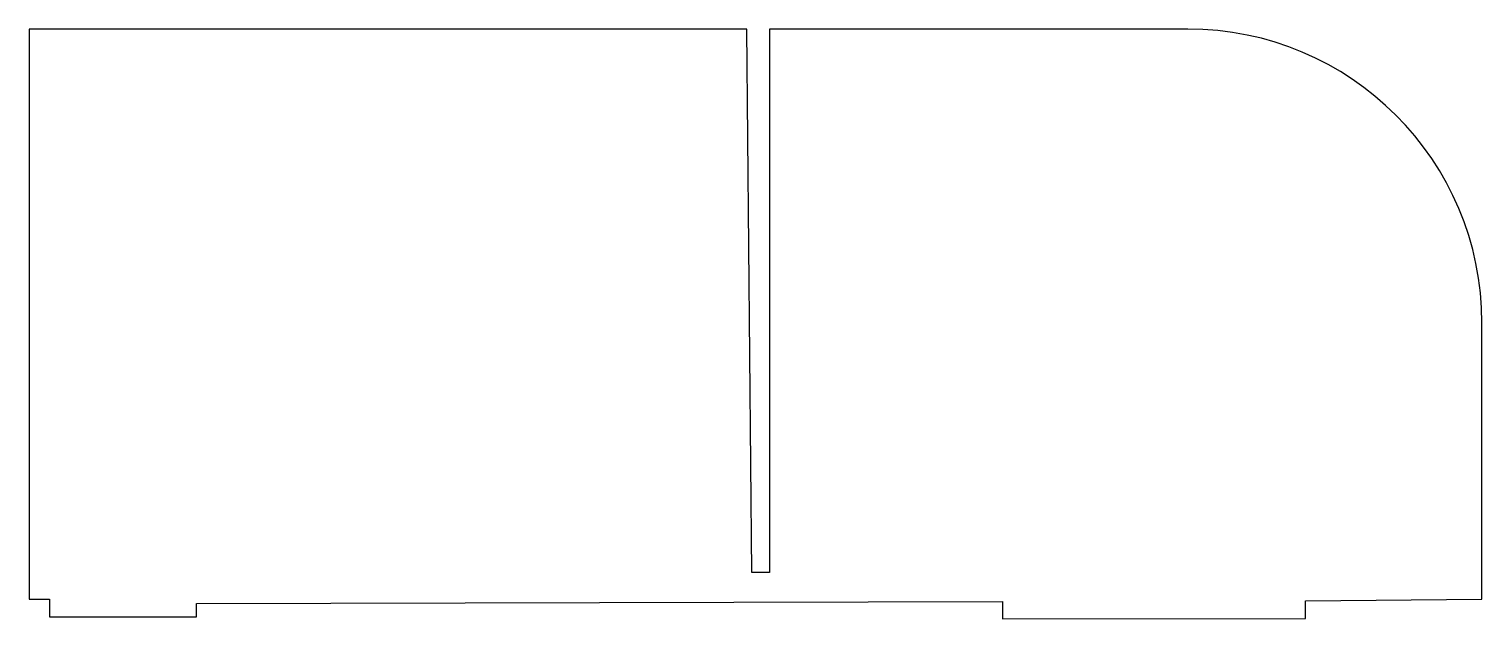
# Model space of a CAD drawing. Header units: millimetres. Extents: x -231 to 263, y 159 to 360.
import ezdxf

# ---------------------------------------------------------------- set-up
doc = ezdxf.new("R2010")
doc.units = ezdxf.units.MM

msp = doc.modelspace()

# ---------------------------------------------------------------- linework, layer by layer
at = {"color": 7, "linetype": 'Continuous', "lineweight": 25}
for p, q in [((-230.94, 359.61), (-230.94, 165.61)), ((13.06, 359.61), (-230.94, 359.61)), ((14.77, 174.62), (13.06, 359.61)), ((20.77, 359.61), (20.77, 174.63)), ((163.06, 359.61), (20.77, 359.61)), ((263.06, 165.53), (263.06, 259.61)), ((20.77, 174.63), (14.77, 174.62)), ((-230.94, 165.61), (-224.04, 165.61)), ((-224.04, 165.61), (-224.04, 159.61)), ((-174.04, 164.14), (100, 164.83)), ((-174.04, 159.61), (-174.04, 164.14)), ((100, 164.83), (100.02, 158.83)), ((203.06, 164.96), (263.06, 165.53)), ((203.12, 158.96), (203.06, 164.96)), ((-224.04, 159.61), (-174.04, 159.61)), ((100.02, 158.83), (203.12, 158.96))]:
    msp.add_line(p, q, dxfattribs=at)
msp.add_arc((163.06, 259.61), 100, 0, 90, dxfattribs=at)

doc.saveas('drawing.dxf')
